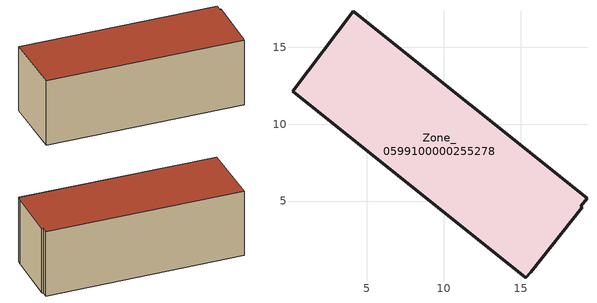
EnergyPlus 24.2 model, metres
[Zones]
Zone_0599100000255278
 floor ground (C_G): 0.16,12.15 4.11,17.35 19.31,5.18 18.92,4.67 19.01,4.59 15.64,0.38 15.32,0.01 z0.38
 wall outside (C_F): 15.32,0.01 15.64,0.38 19.01,4.59 18.92,4.67 19.31,5.18 4.11,17.35 0.16,12.15 15.32,0.01 z0.38:7.23
 roof outside (C_R): 4.11,17.35 0.16,12.15 15.32,0.01 15.64,0.38 19.01,4.59 18.92,4.67 19.31,5.18 z7.23
[BUILDING]
Pand.0599100000255278: North Axis=0; Terrain=City; Loads Convergence Tolerance Value=0.04; Temperature Convergence Tolerance Value=0.4; Solar Distribution=FullExterior; Maximum Number of Warmup Days=25; Minimum Number of Warmup Days=1
[Site:Location]
Rotterdam.The.Hague.AP_ZH_NLD Design_Conditions: Latitude=51.96; Longitude=4.45; Time Zone=1; Elevation=-4.5
[SITE:GROUNDTEMPERATURE:BUILDINGSURFACE]
18, 18, 18, 18, 18, 18, 18, 18, 18, 18, 18, 18
[MATERIAL] Thermal Absorptance=0.9; Solar Absorptance=0.7; Visible Absorptance=0.7
Name | Roughness | Thickness | Conductivity | Density | Specific Heat
G.D.1965 | MediumSmooth | 0.15 | 1 | 540 | 1210
F.D.1965 | Rough | 0.3 | 0.857143 | 1920 | 840
R.D.1965 | MediumRough | 0.2 | 0.08 | 1500 | 1000
[CONSTRUCTION]
C_G: G.D.1965
C_F: F.D.1965
C_R: R.D.1965
[ZONE]
Zone_0599100000255278: Type=1; Multiplier=1; Ceiling Height=Autocalculate; Volume=Autocalculate; Floor Area=autocalculate; Part of Total Floor Area=Yes
[ZONEINFILTRATION:DESIGNFLOWRATE]
Infil_Zone_0599100000255278: Zone or ZoneList or Space or SpaceList=Zone_0599100000255278; Schedule=AlwaysOn; Design Flow Rate Calculation Method=Flow/Area; Flow Rate per Floor Area=0.0042; Constant Term Coefficient=1; Temperature Term Coefficient=0; Velocity Term Coefficient=0; Velocity Squared Term Coefficient=0
[HVACTEMPLATE:ZONE:IDEALLOADSAIRSYSTEM]
Zone_0599100000255278: Maximum Heating Supply Air Temperature=50; Minimum Cooling Supply Air Temperature=13; Maximum Heating Supply Air Humidity Ratio=0.0156; Minimum Cooling Supply Air Humidity Ratio=0.0077; Heating Limit=NoLimit; Cooling Limit=NoLimit; Dehumidification Control Type=ConstantSensibleHeatRatio; Cooling Sensible Heat Ratio=0.7; Dehumidification Setpoint=60; Humidification Control Type=None; Humidification Setpoint=30; Outdoor Air Method=None; Outdoor Air Flow Rate per Person=0.00944; Outdoor Air Flow Rate per Zone Floor Area=0; Outdoor Air Flow Rate per Zone=0; Demand Controlled Ventilation Type=None; Outdoor Air Economizer Type=NoEconomizer; Heat Recovery Type=None; Sensible Heat Recovery Effectiveness=0.7; Latent Heat Recovery Effectiveness=0.65
[ZONECONTROL:THERMOSTAT]
ThermostatControl_Zone_0599100000255278: Zone or ZoneList=Zone_0599100000255278; Control Type Schedule=DualSetpointControlType; Control 1=Thermostat_Zone_0599100000255278; Temperature Difference Between Cutout And Setpoint=0
[THERMOSTATSETPOINT:DUALSETPOINT]
Thermostat_Zone_0599100000255278: Heating Setpoint Temperature Schedule=HeatingSetpoint_Zone_0599100000255278; Cooling Setpoint Temperature Schedule=CoolingSetpoint_Zone_0599100000255278
[SCHEDULE:COMPACT]
HeatingSetpoint_Zone_0599100000255278: Through: 12/31, For: AllDays, Until: 24:00, 21
CoolingSetpoint_Zone_0599100000255278: Through: 12/31, For: AllDays, Until: 24:00, 24
DualSetpointControlType: Through: 12/31, For: AllDays, Until: 24:00, 4
AlwaysOn: Through: 12/31, For: AllDays, Until: 24:00, 1
